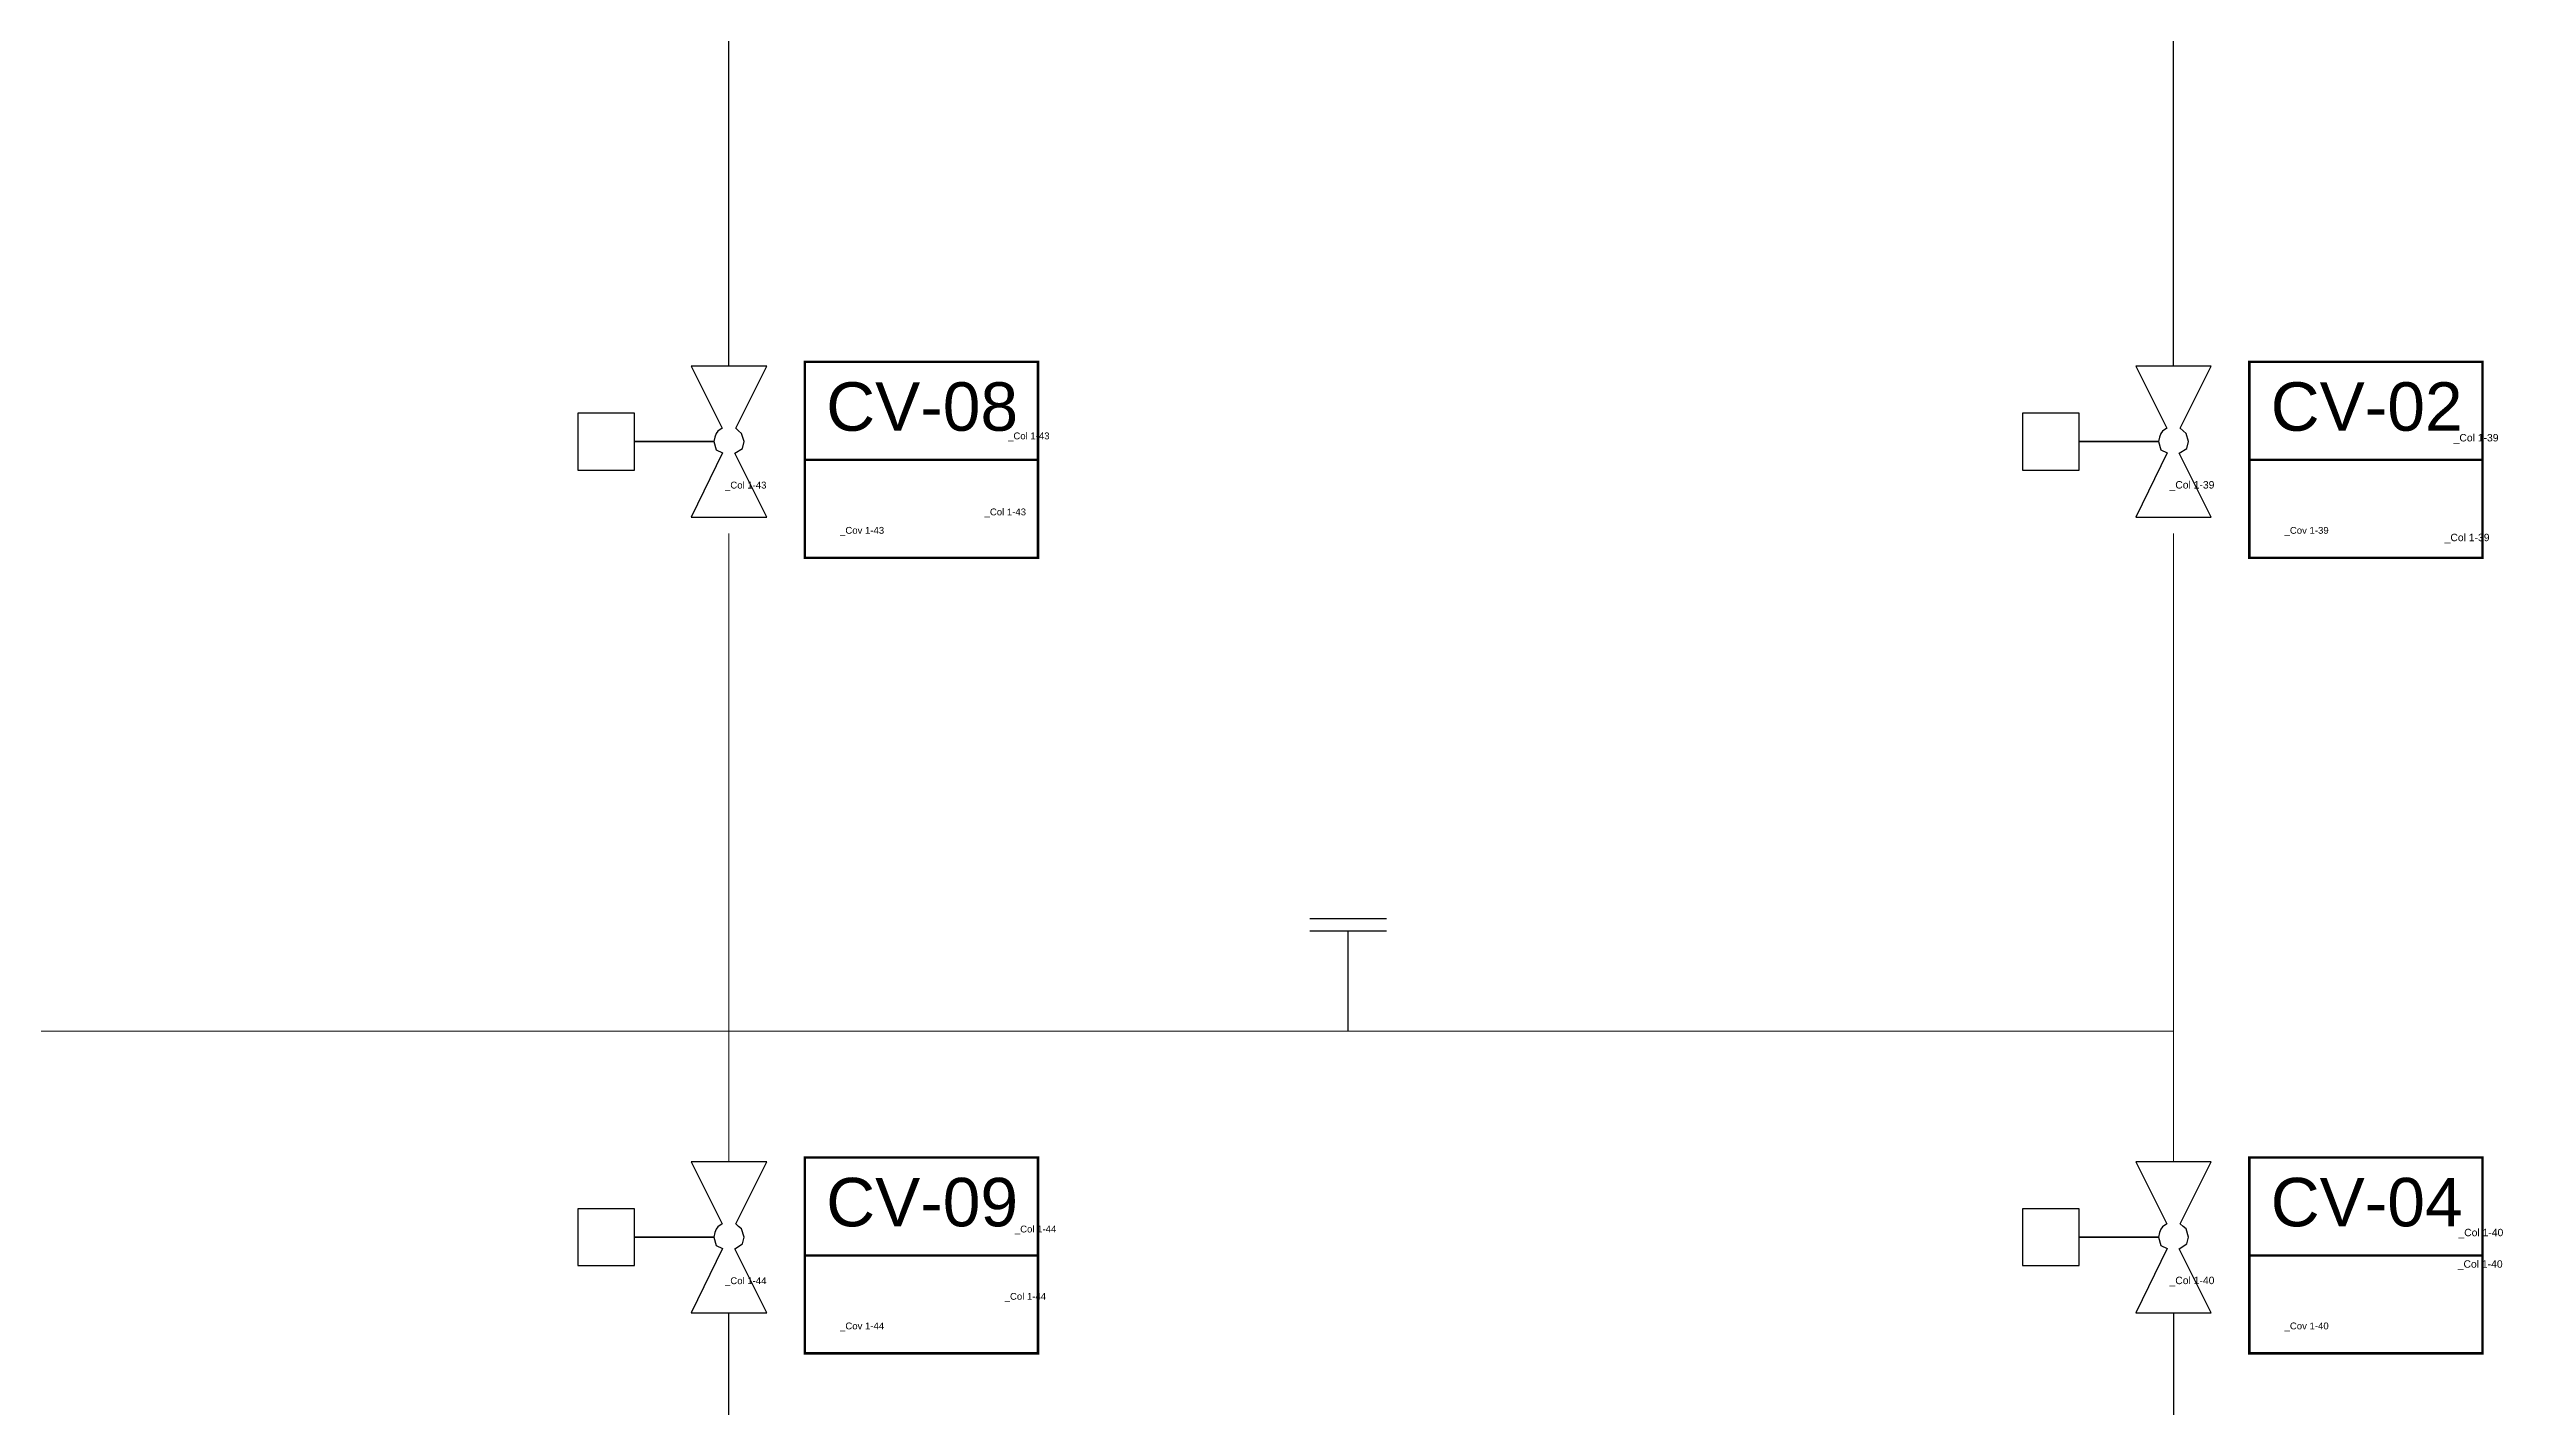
# Model space of a CAD drawing. Header units: millimetres. Extents: x 3560 to 26675, y 33959 to 46412.
# Drawn here: x 20467 to 24771, y 37883 to 40264 of the extents above; entities that cross this region are included whole.
import ezdxf

# ---------------------------------------------------------------- set-up
doc = ezdxf.new("R2010")
doc.units = ezdxf.units.MM
for name, color, linetype in [('Ballast', 80, 'Continuous'), ('Control valve', 11, 'Continuous'), ('MDO lines', 200, 'Continuous'), ('Object fields', 21, 'Continuous')]:
    doc.layers.add(name, color=color, linetype=linetype)
doc.styles.add('Arial', font='arial.ttf', dxfattribs={"height": 50})

msp = doc.modelspace()

# ---------------------------------------------------------------- linework, layer by layer
at = {"layer": 'Control valve'}
for points in [[(21725.4, 39708.1), (21592.9, 39708.1), (21647.3, 39599.3), (21639.8, 39593.7), (21636.9, 39589.7), (21634.4, 39583.7), (21632.6, 39575.6), (21493.5, 39575.6), (21493.5, 39625.3), (21394.2, 39625.3), (21394.2, 39525.9), (21493.5, 39525.9), (21493.5, 39575.6), (21632.6, 39575.6), (21636.8, 39561.4), (21647.8, 39555.9), (21592.9, 39443.1), (21725.4, 39443.1), (21669.3, 39555.4), (21682.8, 39563.8), (21685.6, 39575.6), (21681.3, 39590.1), (21676.1, 39594.7), (21671, 39599.3)], [(24259, 39708.1), (24126.5, 39708.1), (24180.9, 39599.3), (24173.4, 39593.7), (24170.5, 39589.7), (24168, 39583.7), (24166.2, 39575.6), (24027.1, 39575.6), (24027.1, 39625.3), (23927.8, 39625.3), (23927.8, 39525.9), (24027.1, 39525.9), (24027.1, 39575.6), (24166.2, 39575.6), (24170.4, 39561.4), (24181.4, 39555.9), (24126.5, 39443.1), (24259, 39443.1), (24202.9, 39555.4), (24216.4, 39563.8), (24219.2, 39575.6), (24214.9, 39590.1), (24209.7, 39594.7), (24204.6, 39599.3)], [(21725.4, 38313.2), (21592.9, 38313.2), (21647.3, 38204.4), (21639.8, 38198.8), (21636.9, 38194.8), (21634.4, 38188.8), (21632.6, 38180.7), (21493.5, 38180.7), (21493.5, 38230.4), (21394.2, 38230.4), (21394.2, 38131), (21493.5, 38131), (21493.5, 38180.7), (21632.6, 38180.7), (21636.8, 38166.5), (21647.8, 38161), (21592.9, 38048.2), (21725.4, 38048.2), (21669.3, 38160.5), (21682.8, 38168.9), (21685.6, 38180.7), (21681.3, 38195.2), (21676.1, 38199.8), (21671, 38204.4)], [(24259, 38313.2), (24126.5, 38313.2), (24180.9, 38204.4), (24173.4, 38198.8), (24170.5, 38194.8), (24168, 38188.8), (24166.2, 38180.7), (24027.1, 38180.7), (24027.1, 38230.4), (23927.8, 38230.4), (23927.8, 38131), (24027.1, 38131), (24027.1, 38180.7), (24166.2, 38180.7), (24170.4, 38166.5), (24181.4, 38161), (24126.5, 38048.2), (24259, 38048.2), (24202.9, 38160.5), (24216.4, 38168.9), (24219.2, 38180.7), (24214.9, 38195.2), (24209.7, 38199.8), (24204.6, 38204.4)]]:
    msp.add_lwpolyline(points, close=True, dxfattribs=at)
at = {"layer": 'MDO lines'}
for points in [[(21659.1, 39708.1), (21659.1, 40652.2)], [(24192.7, 39708.1), (24192.7, 40652.2)], [(22677.7, 38739.8), (22812.4, 38739.8)], [(22677.7, 38718.1), (22812.4, 38718.1)], [(22745.1, 38542.3), (22745.1, 38718.1)], [(21659.1, 37300.1), (21659.1, 38048.2)], [(24192.7, 38048.2), (24192.7, 37300.1)]]:
    msp.add_lwpolyline(points, dxfattribs=at)
at = {"layer": 'MDO lines', "linetype": 'Continuous', "lineweight": 20}
for points in [[(21659.1, 39414.4), (21659.1, 38313.2)], [(24192.7, 39414.4), (24192.7, 38313.2)], [(24192.7, 38542.3), (19208.4, 38542.3)]]:
    msp.add_lwpolyline(points, dxfattribs=at)
at = {"layer": 'Object fields', "const_width": 4.38}
for points in [[(22201.2, 39715.4), (21792.2, 39715.4), (21792.2, 39543.7), (22201.2, 39543.7), (22201.2, 39715.4)], [(24734.8, 39715.4), (24325.8, 39715.4), (24325.8, 39543.7), (24734.8, 39543.7), (24734.8, 39715.4)], [(22201.2, 39543.7), (21792.2, 39543.7), (21792.2, 39372), (22201.2, 39372), (22201.2, 39543.7)], [(24734.8, 39543.7), (24325.8, 39543.7), (24325.8, 39372), (24734.8, 39372), (24734.8, 39543.7)], [(22201.2, 38320.5), (21792.2, 38320.5), (21792.2, 38148.8), (22201.2, 38148.8), (22201.2, 38320.5)], [(24734.8, 38320.5), (24325.8, 38320.5), (24325.8, 38148.8), (24734.8, 38148.8), (24734.8, 38320.5)], [(22201.2, 38148.8), (21792.2, 38148.8), (21792.2, 37977.1), (22201.2, 37977.1), (22201.2, 38148.8)], [(24734.8, 38148.8), (24325.8, 38148.8), (24325.8, 37977.1), (24734.8, 37977.1), (24734.8, 38148.8)]]:
    msp.add_lwpolyline(points, dxfattribs=at)

# ---------------------------------------------------------------- texts
at = {"layer": 'Ballast', "linetype": 'Continuous', "style": 'Arial'}
for s, height, p in [('_Col 1-43', 12, (22148.7, 39579.7)), ('_Col 1-39', 13, (24684.1, 39576)), ('_Col 1-43', 12, (21652.2, 39493.4)), ('_Col 1-39', 13, (24185.8, 39493.4)), ('_Cov 1-43', 12, (21854, 39414.1)), ('_Col 1-43', 12, (22107.5, 39446.4)), ('_Cov 1-39', 12, (24387.6, 39414.1)), ('_Col 1-39', 13, (24668.3, 39401.1)), ('_Col 1-44', 12, (22160.6, 38189.1)), ('_Col 1-40', 13, (24692.5, 38182.5)), ('_Col 1-40', 13, (24691.3, 38127.3)), ('_Col 1-44', 12, (21652.2, 38098.5)), ('_Col 1-40', 13, (24185.8, 38098.5)), ('_Col 1-44', 12, (22142.7, 38071.1)), ('_Cov 1-44', 12, (21854, 38019.2)), ('_Cov 1-40', 12, (24387.6, 38019.2))]:
    msp.add_text(s, height=height, dxfattribs=at).set_placement(p)
at = {"layer": 'Ballast', "linetype": 'Continuous', "char_height": 85, "width": 304.767, "attachment_point": 1, "style": 'Arial'}
for s, insert in [('CV-08', (21829.7, 39679.7)), ('CV-02', (24363.3, 39679.7)), ('CV-09', (21829.7, 38284.8)), ('CV-04', (24363.3, 38284.8))]:
    msp.add_mtext(s, dxfattribs=dict(at, insert=insert))

doc.saveas('drawing.dxf')
